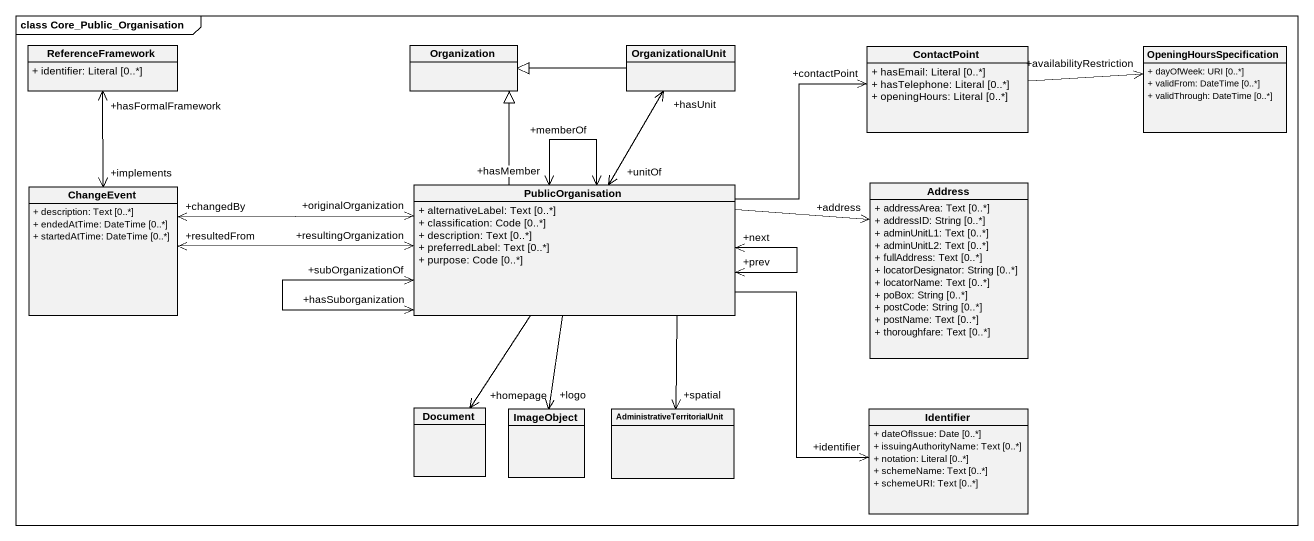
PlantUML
@startuml
mainframe class Core_Public_Organisation
hide circle
hide empty members
skinparam classAttributeIconSize 0
class ReferenceFramework {
  + identifier: Literal [0..*]
}
class Organization
class OrganizationalUnit
class ContactPoint {
  + hasEmail: Literal [0..*]
  + hasTelephone: Literal [0..*]
  + openingHours: Literal [0..*]
}
class OpeningHoursSpecification {
  + dayOfWeek: URI [0..*]
  + validFrom: DateTime [0..*]
  + validThrough: DateTime [0..*]
}
class ChangeEvent {
  + description: Text [0..*]
  + endedAtTime: DateTime [0..*]
  + startedAtTime: DateTime [0..*]
}
class PublicOrganisation {
  + alternativeLabel: Text [0..*]
  + classification: Code [0..*]
  + description: Text [0..*]
  + preferredLabel: Text [0..*]
  + purpose: Code [0..*]
}
class Address {
  + addressArea: Text [0..*]
  + addressID: String [0..*]
  + adminUnitL1: Text [0..*]
  + adminUnitL2: Text [0..*]
  + fullAddress: Text [0..*]
  + locatorDesignator: String [0..*]
  + locatorName: Text [0..*]
  + poBox: String [0..*]
  + postCode: String [0..*]
  + postName: Text [0..*]
  + thoroughfare: Text [0..*]
}
class Document
class ImageObject
class "AdministrativeTerritorialUnit" as AdministrativeTerritorialUni
class Identifier {
  + dateOfIssue: Date [0..*]
  + issuingAuthorityName: Text [0..*]
  + notation: Literal [0..*]
  + schemeName: Text [0..*]
  + schemeURI: Text [0..*]
}
OrganizationalUnit -left-|> Organization
ContactPoint -right-> "+availabilityRestriction" OpeningHoursSpecification
ChangeEvent "+implements" <-up-> "+hasFormalFramework" ReferenceFramework
ChangeEvent "+changedBy" <-right-> "+originalOrganization" PublicOrganisation
PublicOrganisation -up-|> Organization
PublicOrganisation "+unitOf" <-up-> "+hasUnit" OrganizationalUnit
PublicOrganisation -right-> "+contactPoint" ContactPoint
PublicOrganisation "+resultingOrganization" <-left-> "+resultedFrom" ChangeEvent
PublicOrganisation "+prev" <--> "+next" PublicOrganisation
PublicOrganisation "+memberOf" <--> "+hasMember" PublicOrganisation
PublicOrganisation "+subOrganizationOf" <--> "+hasSuborganization" PublicOrganisation
PublicOrganisation -right-> "+address" Address
PublicOrganisation --> "+homepage" Document
PublicOrganisation --> "+logo" ImageObject
PublicOrganisation --> "+spatial" AdministrativeTerritorialUni
PublicOrganisation -right-> "+identifier" Identifier
@enduml
